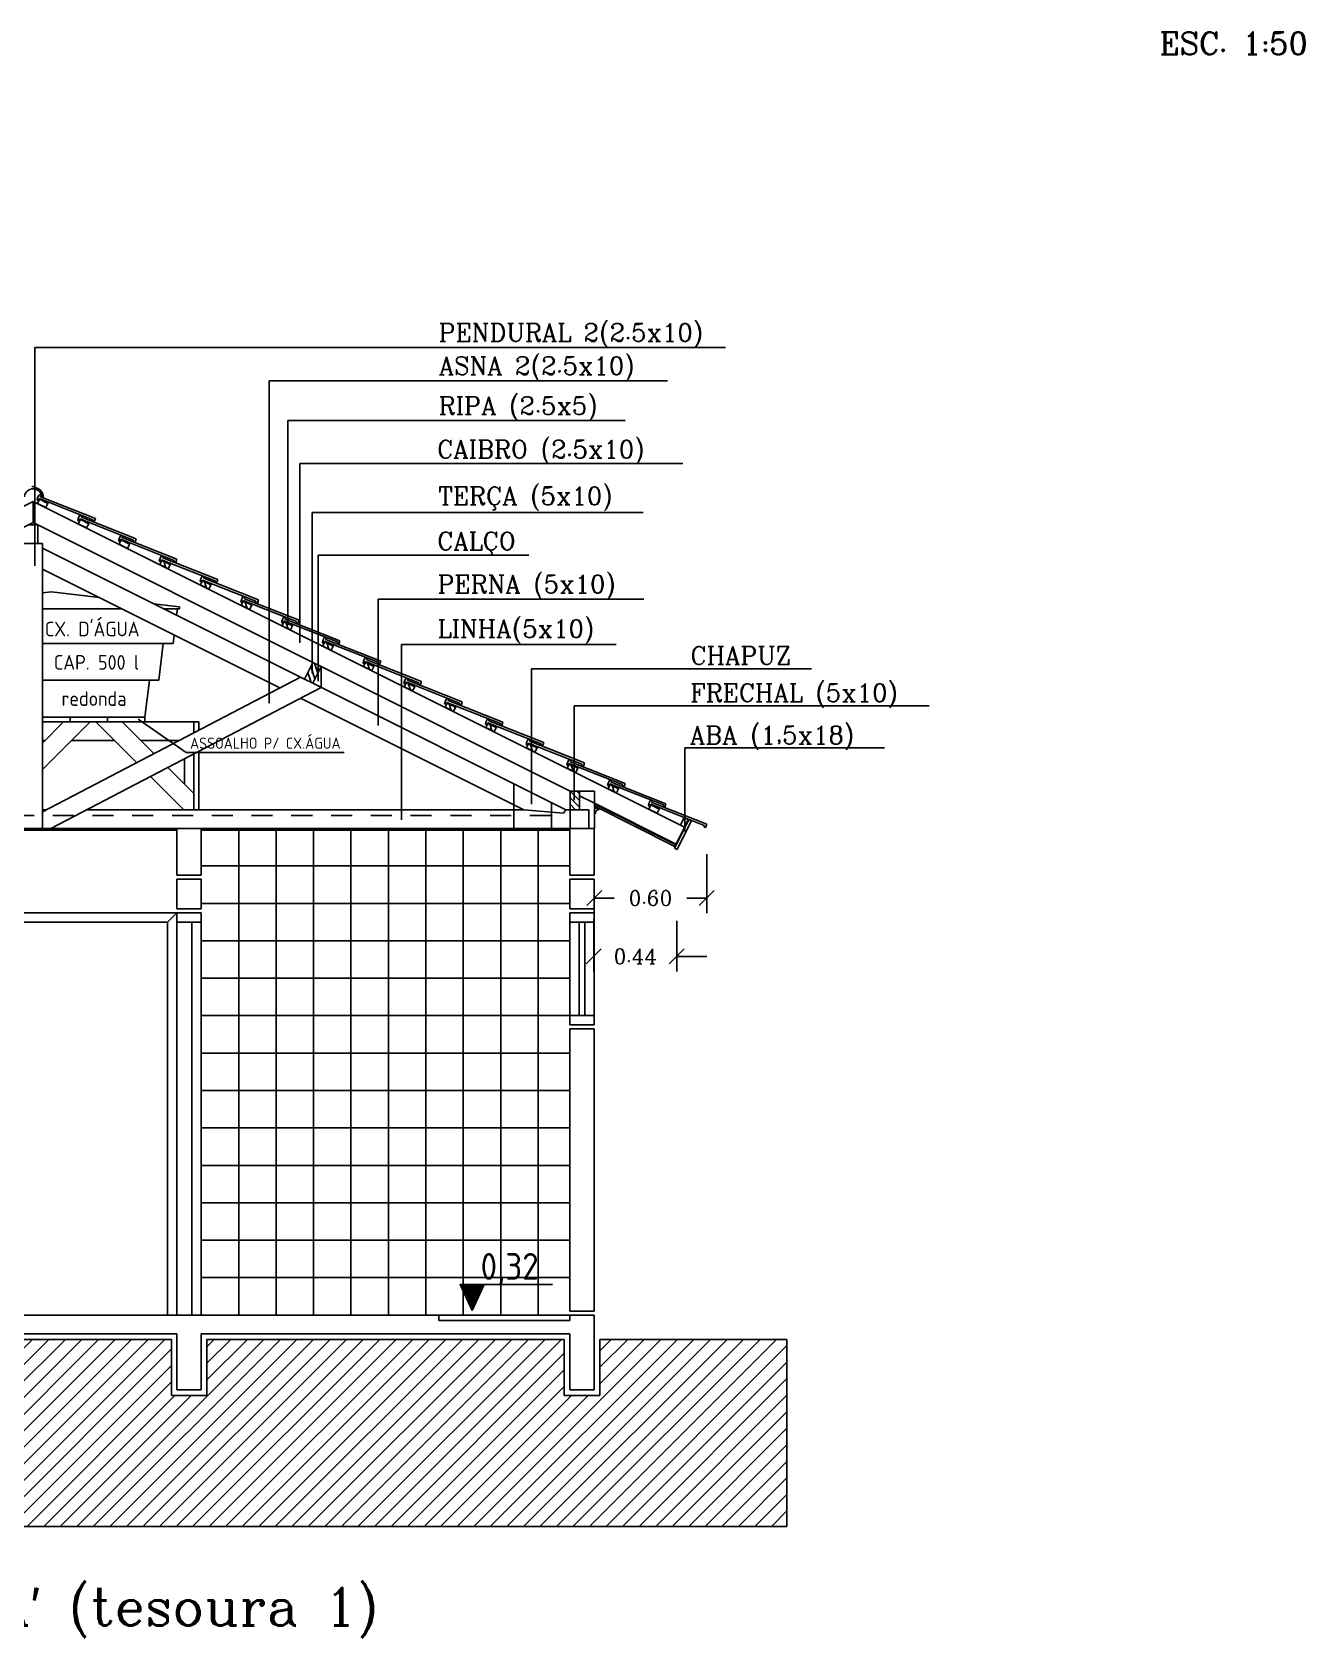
# Model space of a CAD drawing. Extents: x 121.8 to 221.5, y 86.6 to 106.4.
# Drawn here: x 196.8 to 203.6, y 86.78 to 95.36 of the extents above; entities that cross this region are included whole.
import ezdxf
from ezdxf.enums import TextEntityAlignment as Align

# ---------------------------------------------------------------- set-up
doc = ezdxf.new("R2010")
doc.units = 0
doc.header["$LTSCALE"] = 15
doc.linetypes.add('DASHED2', pattern=[0.375, 0.25, -0.125])
doc.layers.get('0').update_dxf_attribs({"linetype": 'CONTINUOUS'})
doc.layers.get('DEFPOINTS').update_dxf_attribs({"linetype": 'CONTINUOUS'})
for name, color, linetype in [('CONCRETO', 5, 'CONTINUOUS'), ('CORTETERRA', 244, 'CONTINUOUS'), ('COTAS', 244, 'CONTINUOUS'), ('JANELA', 5, 'CONTINUOUS'), ('MADEIRAME', 244, 'CONTINUOUS'), ('PAREDE', 7, 'CONTINUOUS'), ('PISO', 30, 'CONTINUOUS'), ('TELHADO', 20, 'CONTINUOUS'), ('TEXTO', 1, 'CONTINUOUS'), ('VISTAL', 30, 'CONTINUOUS'), ('VISTAP', 244, 'CONTINUOUS')]:
    doc.layers.add(name, color=color, linetype=linetype)
doc.styles.add('ROMANC', font='ROMANC.SHX')
doc.styles.get("Standard").update_dxf_attribs({"font": 'ISOCP'})
doc.dimstyles.get("Standard").update_dxf_attribs({"dimscale": 0.8, "dimtxt": 0.1, "dimasz": 0.1, "dimexe": 0.1, "dimexo": 0.95, "dimgap": 0.09, "dimtad": 0, "dimzin": 0, "dimtxsty": 'ROMANC', "dimblk1": 'OBLIQUE', "dimblk2": 'OBLIQUE', "dimsah": 1, "dimcen": 0.09, "dimclrt": 244, "dimaunit": 1, "dimazin": 3, "dimtfac": 1, "dimtofl": 0, "dimtmove": 0, "dimatfit": 3, "dimtolj": 1, "dimtzin": 0})

# ---------------------------------------------------------------- blocks, each defined once
blk = doc.blocks.new('*X4')
at = {"color": 0}
for p, q in [((191.8346, 96.81), (191.8357, 96.8112)), ((191.8352, 96.8088), (191.8375, 96.8112)), ((191.8357, 96.8076), (191.8392, 96.8112)), ((191.8363, 96.8064), (191.841, 96.8112)), ((191.8369, 96.8052), (191.8428, 96.8112)), ((191.8374, 96.804), (191.8445, 96.8112)), ((191.838, 96.8028), (191.8463, 96.8112)), ((191.8386, 96.8016), (191.8481, 96.8112)), ((191.8391, 96.8004), (191.8498, 96.8112)), ((191.8397, 96.7992), (191.8516, 96.8112)), ((191.8403, 96.798), (191.8534, 96.8112)), ((191.8408, 96.7968), (191.8551, 96.8112)), ((191.8414, 96.7956), (191.8569, 96.8112)), ((191.842, 96.7944), (191.8587, 96.8112)), ((191.8425, 96.7932), (191.8605, 96.8112)), ((191.8431, 96.792), (191.8622, 96.8112)), ((191.8436, 96.7908), (191.864, 96.8112)), ((191.8442, 96.7896), (191.8658, 96.8112)), ((191.8448, 96.7884), (191.8675, 96.8112)), ((191.8453, 96.7872), (191.8693, 96.8112)), ((191.8459, 96.786), (191.8711, 96.8112)), ((191.8465, 96.7848), (191.8728, 96.8112)), ((191.847, 96.7836), (191.8746, 96.8112)), ((191.8476, 96.7824), (191.8764, 96.8112)), ((191.8482, 96.7812), (191.8781, 96.8112)), ((191.8487, 96.78), (191.8799, 96.8112)), ((191.8493, 96.7788), (191.8817, 96.8112)), ((191.8499, 96.7776), (191.8834, 96.8112)), ((191.8504, 96.7764), (191.8852, 96.8112)), ((191.851, 96.7752), (191.887, 96.8112)), ((191.8516, 96.774), (191.8887, 96.8112)), ((191.8521, 96.7728), (191.8905, 96.8112)), ((191.8527, 96.7716), (191.8923, 96.8112)), ((191.8533, 96.7704), (191.894, 96.8112)), ((191.8538, 96.7692), (191.8958, 96.8112)), ((191.8544, 96.768), (191.8976, 96.8112)), ((191.855, 96.7668), (191.8972, 96.809)), ((191.8555, 96.7656), (191.8957, 96.8057)), ((191.8561, 96.7644), (191.8942, 96.8025)), ((191.8567, 96.7632), (191.8927, 96.7992)), ((191.8572, 96.762), (191.8913, 96.796)), ((191.8578, 96.7608), (191.8898, 96.7928)), ((191.8584, 96.7596), (191.8883, 96.7895)), ((191.8589, 96.7584), (191.8868, 96.7863)), ((191.8595, 96.7572), (191.8853, 96.783)), ((191.8601, 96.756), (191.8839, 96.7798)), ((191.8606, 96.7548), (191.8824, 96.7765)), ((191.8612, 96.7536), (191.8809, 96.7733)), ((191.8618, 96.7524), (191.8794, 96.77)), ((191.8623, 96.7512), (191.8779, 96.7668)), ((191.8629, 96.75), (191.8765, 96.7635)), ((191.8635, 96.7488), (191.875, 96.7603)), ((191.864, 96.7476), (191.8735, 96.757)), ((191.8646, 96.7464), (191.872, 96.7538)), ((191.8652, 96.7452), (191.8705, 96.7505)), ((191.8657, 96.744), (191.8691, 96.7473)), ((191.8663, 96.7428), (191.8676, 96.744))]:
    blk.add_line(p, q, dxfattribs=at)
blk = doc.blocks.new('*X7')
at = {"color": 0, "linetype": 'DASHED2'}
for p, q in [((144.7944, 79.1395), (144.7978, 79.143)), ((144.8082, 79.118), (144.8332, 79.143)), ((144.8436, 79.118), (144.8444, 79.1188))]:
    blk.add_line(p, q, dxfattribs=at)
blk = doc.blocks.new('*X8')
at = {"color": 0, "linetype": 'DASHED2'}
for p, q in [((146.4352, 78.9772), (146.4741, 79.0161)), ((146.4352, 79.0126), (146.4388, 79.0161)), ((146.4352, 78.9419), (146.4852, 78.9919)), ((146.4448, 78.9161), (146.4852, 78.9565)), ((146.4802, 78.9161), (146.4852, 78.9212))]:
    blk.add_line(p, q, dxfattribs=at)
blk = doc.blocks.new('*X5')
at = {"color": 0, "linetype": 'DASHED2'}
for p, q in [((144.1572, 77.7245), (144.1722, 77.7395)), ((144.1572, 77.6892), (144.2072, 77.7392)), ((144.1572, 77.6538), (144.2072, 77.7038)), ((144.1782, 77.6395), (144.2072, 77.6685))]:
    blk.add_line(p, q, dxfattribs=at)
blk = doc.blocks.new('_OBLIQUE')
at = {"color": 0, "linetype": 'BYBLOCK'}
blk.add_line((-0.5, -0.5), (0.5, 0.5), dxfattribs=at)
blk = doc.blocks.new('*D28')
at = {"color": 0, "linetype": 'BYBLOCK'}
for p, q in [((200.4075, 90.9701), (200.4075, 90.6544)), ((199.8064, 90.7464), (199.8064, 90.6544)), ((199.8064, 90.7344), (199.913, 90.7344)), ((200.4075, 90.7344), (200.3008, 90.7344))]:
    blk.add_line(p, q, dxfattribs=at)
at = {"layer": 'DEFPOINTS', "color": 0, "linetype": 'BYBLOCK'}
for p in [(200.4075, 91.1301), (199.8064, 90.9064), (200.4075, 90.7344)]:
    blk.add_point(p, dxfattribs=at)
at = {"color": 0, "linetype": 'BYBLOCK', "xscale": 0.08000000000000002, "yscale": 0.08000000000000002, "zscale": 0.08000000000000002, "rotation": 180}
blk.add_blockref('_OBLIQUE', (199.8064, 90.7344), dxfattribs=at)
at = {"color": 0, "linetype": 'BYBLOCK', "xscale": 0.08000000000000002, "yscale": 0.08000000000000002, "zscale": 0.08000000000000002}
blk.add_blockref('_OBLIQUE', (200.4075, 90.7344), dxfattribs=at)
at = {"color": 244, "linetype": 'BYBLOCK', "insert": (200.1069, 90.7344), "char_height": 0.08, "attachment_point": 5, "style": 'ROMANC'}
blk.add_mtext('\\A1;0.60', dxfattribs=at)
blk = doc.blocks.new('*D29')
at = {"color": 0, "linetype": 'BYBLOCK'}
for p, q in [((199.804, 90.6241), (199.804, 90.3428)), ((200.2474, 90.6131), (200.2474, 90.3428)), ((199.804, 90.4228), (199.804, 90.4228)), ((200.2474, 90.4228), (200.4074, 90.4228))]:
    blk.add_line(p, q, dxfattribs=at)
at = {"layer": 'DEFPOINTS', "color": 0, "linetype": 'BYBLOCK'}
for p in [(199.804, 90.7841), (200.2474, 90.7731), (200.2474, 90.4228)]:
    blk.add_point(p, dxfattribs=at)
at = {"color": 0, "linetype": 'BYBLOCK', "xscale": 0.08000000000000002, "yscale": 0.08000000000000002, "zscale": 0.08000000000000002}
blk.add_blockref('_OBLIQUE', (199.804, 90.4228), dxfattribs=at)
at = {"color": 0, "linetype": 'BYBLOCK', "xscale": 0.08000000000000002, "yscale": 0.08000000000000002, "zscale": 0.08000000000000002, "rotation": 180}
blk.add_blockref('_OBLIQUE', (200.2474, 90.4228), dxfattribs=at)
at = {"color": 244, "linetype": 'BYBLOCK', "insert": (200.0257, 90.4228), "char_height": 0.08, "attachment_point": 5, "style": 'ROMANC'}
blk.add_mtext('\\A1;0.44', dxfattribs=at)
blk = doc.blocks.new('*X86')
at = {"color": 0, "linetype": 'CONTINUOUS'}
for p, q in [((192.7708, 82.9041), (193.7046, 83.8379)), ((192.7708, 82.9925), (193.6162, 83.8379)), ((192.7708, 83.0809), (193.5278, 83.8379)), ((192.7708, 83.1693), (193.4394, 83.8379)), ((192.7708, 83.2577), (193.351, 83.8379)), ((192.7708, 83.3461), (193.2626, 83.8379)), ((192.7708, 83.4345), (193.1742, 83.8379)), ((192.7708, 83.5229), (193.0859, 83.8379)), ((192.7708, 83.6112), (192.9975, 83.8379)), ((192.7708, 83.6996), (192.9091, 83.8379)), ((192.7708, 83.788), (192.8207, 83.8379)), ((192.793, 82.8379), (193.7708, 83.8157)), ((193.3233, 82.8379), (194.3233, 83.8379)), ((193.4117, 82.8379), (194.4117, 83.8379)), ((193.5001, 82.8379), (194.5001, 83.8379)), ((193.5885, 82.8379), (194.5885, 83.8379)), ((193.6768, 82.8379), (194.6768, 83.8379)), ((193.7652, 82.8379), (194.7652, 83.8379)), ((193.8536, 82.8379), (194.8536, 83.8379)), ((193.942, 82.8379), (194.942, 83.8379)), ((193.9608, 83.5638), (194.2349, 83.8379)), ((193.9608, 83.6522), (194.1465, 83.8379)), ((193.9608, 83.7406), (194.0581, 83.8379)), ((193.9608, 83.829), (193.9697, 83.8379)), ((194.0304, 82.8379), (195.0304, 83.8379)), ((194.1188, 82.8379), (195.1188, 83.8379)), ((194.2072, 82.8379), (195.2072, 83.8379)), ((194.2956, 82.8379), (195.2956, 83.8379)), ((194.384, 82.8379), (195.384, 83.8379)), ((194.4723, 82.8379), (195.4723, 83.8379)), ((194.5607, 82.8379), (195.5607, 83.8379)), ((194.6491, 82.8379), (195.6491, 83.8379)), ((194.7375, 82.8379), (195.7375, 83.8379)), ((194.8259, 82.8379), (195.8259, 83.8379)), ((194.9143, 82.8379), (195.9143, 83.8379)), ((195.0027, 82.8379), (196.0027, 83.8379)), ((195.0911, 82.8379), (196.0911, 83.8379)), ((195.1794, 82.8379), (196.1794, 83.8379)), ((195.2678, 82.8379), (196.2678, 83.8379)), ((195.3562, 82.8379), (196.3562, 83.8379)), ((195.4446, 82.8379), (196.4446, 83.8379)), ((195.533, 82.8379), (196.5108, 83.8157)), ((196.0633, 82.8379), (197.0633, 83.8379)), ((196.1517, 82.8379), (197.1517, 83.8379)), ((196.2401, 82.8379), (197.2401, 83.8379)), ((196.3285, 82.8379), (197.3285, 83.8379)), ((196.4169, 82.8379), (197.4169, 83.8379)), ((196.5053, 82.8379), (197.5053, 83.8379)), ((196.5937, 82.8379), (197.5408, 83.785)), ((196.7008, 83.5638), (196.9749, 83.8379)), ((196.7008, 83.6522), (196.8866, 83.8379)), ((196.7008, 83.7405), (196.7982, 83.8379)), ((196.7008, 83.8289), (196.7098, 83.8379)), ((197.0356, 82.8379), (198.0356, 83.8379)), ((197.124, 82.8379), (198.124, 83.8379)), ((197.2124, 82.8379), (198.2124, 83.8379)), ((197.3008, 82.8379), (198.3008, 83.8379)), ((197.3892, 82.8379), (198.3892, 83.8379)), ((197.4775, 82.8379), (198.4775, 83.8379)), ((197.5659, 82.8379), (198.5659, 83.8379)), ((197.6543, 82.8379), (198.6543, 83.8379)), ((197.7308, 83.7983), (197.7704, 83.8379)), ((197.7308, 83.7099), (197.8588, 83.8379)), ((197.7308, 83.6215), (197.9472, 83.8379)), ((197.7427, 82.8379), (198.7427, 83.8379)), ((197.8311, 82.8379), (198.8311, 83.8379)), ((197.9195, 82.8379), (198.9195, 83.8379)), ((198.0079, 82.8379), (199.0079, 83.8379)), ((198.0963, 82.8379), (199.0963, 83.8379)), ((198.1846, 82.8379), (199.1846, 83.8379)), ((198.273, 82.8379), (199.273, 83.8379)), ((198.3614, 82.8379), (199.3614, 83.8379)), ((198.4498, 82.8379), (199.4498, 83.8379)), ((198.5382, 82.8379), (199.5382, 83.8379)), ((198.6266, 82.8379), (199.6266, 83.8379)), ((198.715, 82.8379), (199.6408, 83.7637)), ((199.1569, 82.8379), (200.1569, 83.8379)), ((199.2453, 82.8379), (200.2453, 83.8379)), ((199.3337, 82.8379), (200.3337, 83.8379)), ((199.4221, 82.8379), (200.4221, 83.8379)), ((199.5105, 82.8379), (200.5105, 83.8379)), ((199.5989, 82.8379), (200.5989, 83.8379)), ((199.6873, 82.8379), (200.6873, 83.8379)), ((199.7756, 82.8379), (200.7756, 83.8379)), ((199.8308, 83.7769), (199.8918, 83.8379)), ((199.8308, 83.6886), (199.9801, 83.8379)), ((199.8308, 83.6002), (200.0685, 83.8379)), ((199.864, 82.8379), (200.8308, 83.8047)), ((192.8813, 82.8379), (193.7708, 83.7274)), ((195.6214, 82.8379), (196.5108, 83.7273)), ((196.682, 82.8379), (197.5408, 83.6967)), ((198.8034, 82.8379), (199.6408, 83.6753)), ((199.9524, 82.8379), (200.8308, 83.7163)), ((192.9697, 82.8379), (193.7708, 83.639)), ((195.7098, 82.8379), (196.5108, 83.6389)), ((196.7704, 82.8379), (197.5408, 83.6083)), ((198.8918, 82.8379), (199.6408, 83.5869)), ((200.0408, 82.8379), (200.8308, 83.6279)), ((193.0581, 82.8379), (193.7708, 83.5506)), ((193.1465, 82.8379), (193.8465, 83.5379)), ((193.2349, 82.8379), (193.9349, 83.5379)), ((195.7982, 82.8379), (196.5108, 83.5505)), ((195.8866, 82.8379), (196.5866, 83.5379)), ((195.9749, 82.8379), (196.6749, 83.5379)), ((196.8588, 82.8379), (197.5588, 83.5379)), ((196.9472, 82.8379), (197.6472, 83.5379)), ((198.9801, 82.8379), (199.6801, 83.5379)), ((199.0685, 82.8379), (199.7685, 83.5379)), ((200.1292, 82.8379), (200.8308, 83.5395)), ((200.2176, 82.8379), (200.8308, 83.4511)), ((200.306, 82.8379), (200.8308, 83.3627)), ((200.3944, 82.8379), (200.8308, 83.2743)), ((200.4827, 82.8379), (200.8308, 83.186)), ((200.5711, 82.8379), (200.8308, 83.0976)), ((200.6595, 82.8379), (200.8308, 83.0092)), ((200.7479, 82.8379), (200.8308, 82.9208))]:
    blk.add_line(p, q, dxfattribs=at)
blk = doc.blocks.new('A$CF1D2')
at = {"layer": 'TEXTO', "color": 1, "ltscale": 0.3, "style": 'ROMANC'}
blk.add_text('ESC. 1:50', height=0.12, dxfattribs=at).set_placement((0.0157, 0.005))

msp = doc.modelspace()

# ---------------------------------------------------------------- linework, layer by layer
at = {"layer": 'CONCRETO', "color": 5}
for p, q in [((197.5764, 90.8564), (197.5764, 91.1064)), ((197.5764, 91.1064), (197.7064, 91.1064)), ((197.7064, 90.8564), (197.7064, 91.1064)), ((199.6764, 90.8564), (199.6764, 91.1064)), ((199.6764, 91.1064), (199.8064, 91.1064)), ((199.8064, 90.8564), (199.8064, 91.1064)), ((197.5764, 90.8564), (197.7064, 90.8564)), ((199.6764, 90.8564), (199.8064, 90.8564)), ((197.5764, 90.6564), (197.7064, 90.6564)), ((197.5764, 90.6564), (197.5764, 90.6064)), ((197.7064, 90.6564), (197.7064, 90.6064)), ((199.6764, 90.6564), (199.8064, 90.6564)), ((199.6764, 90.6564), (199.6764, 90.6064)), ((199.8064, 90.6564), (199.8064, 90.6064)), ((197.5764, 90.6064), (197.7064, 90.6064)), ((199.6764, 90.6064), (199.8064, 90.6064)), ((199.6764, 90.1064), (199.8064, 90.1064)), ((199.6764, 90.0564), (199.6764, 90.1064)), ((199.8064, 90.0564), (199.8064, 90.1064)), ((199.6764, 90.0564), (199.8064, 90.0564)), ((193.8064, 88.5064), (198.9764, 88.5064)), ((198.9764, 88.5064), (198.9764, 88.4764)), ((198.9764, 88.4764), (199.6764, 88.4764)), ((199.6764, 88.5064), (199.6764, 88.4764)), ((199.6764, 88.5064), (199.8064, 88.5064)), ((199.8064, 88.5064), (199.8064, 88.1064)), ((196.6764, 88.4064), (197.5764, 88.4064)), ((197.5764, 88.4064), (197.5764, 88.1064)), ((197.7064, 88.4064), (197.7064, 88.1064)), ((197.7064, 88.4064), (199.6764, 88.4064)), ((199.6764, 88.4064), (199.6764, 88.1064)), ((199.6764, 88.3564), (199.6764, 88.1064)), ((197.5764, 88.1064), (197.7064, 88.1064)), ((199.6764, 88.1064), (199.8064, 88.1064))]:
    msp.add_line(p, q, dxfattribs=at)
at = {"layer": 'CONCRETO', "color": 6}
msp.add_line((197.5764, 90.6764), (197.7064, 90.6764), dxfattribs=at)
at = {"layer": 'CORTETERRA', "color": 244}
for p, q in [((196.7064, 88.3764), (197.5464, 88.3764)), ((197.5464, 88.3764), (197.5464, 88.0764)), ((197.7364, 88.3764), (197.7364, 88.0764)), ((197.7364, 88.3764), (199.6464, 88.3764)), ((199.6464, 88.3764), (199.6464, 88.0764)), ((199.8364, 88.3764), (199.8364, 88.0764)), ((199.8364, 88.3764), (200.8364, 88.3764)), ((200.8364, 88.3764), (200.8364, 87.3764)), ((197.5464, 88.0764), (197.7364, 88.0764)), ((199.6464, 88.0764), (199.8364, 88.0764)), ((192.7764, 87.3764), (200.8364, 87.3764))]:
    msp.add_line(p, q, dxfattribs=at)
at = {"layer": 'JANELA', "color": 244}
for p, q in [((196.6764, 90.6564), (197.5764, 90.6564)), ((197.5264, 90.6064), (197.5764, 90.6564)), ((197.5764, 90.6564), (197.5764, 88.5064)), ((196.7264, 90.6064), (197.5264, 90.6064)), ((197.5264, 90.6064), (197.5264, 88.5064))]:
    msp.add_line(p, q, dxfattribs=at)
at = {"layer": 'JANELA', "color": 5}
for p, q in [((197.5764, 90.6064), (197.5764, 88.5064)), ((199.6764, 90.6064), (199.6764, 90.1064)), ((199.8064, 90.6064), (199.8064, 90.1064))]:
    msp.add_line(p, q, dxfattribs=at)
at = {"layer": 'JANELA', "color": 1}
for p, q in [((197.6564, 90.6064), (197.6564, 88.5064)), ((197.7064, 90.6064), (197.7064, 88.5064)), ((199.7264, 90.6064), (199.7264, 90.1064)), ((199.7564, 90.6064), (199.7564, 90.1064))]:
    msp.add_line(p, q, dxfattribs=at)
at = {"layer": 'MADEIRAME', "color": 30, "linetype": 'CONTINUOUS'}
for p, q in [((196.8575, 91.1957), (198.2362, 91.9156)), ((196.9031, 91.1067), (198.3465, 91.8604))]:
    msp.add_line(p, q, dxfattribs=at)
at = {"layer": 'PAREDE', "color": 6, "linetype": 'CONTINUOUS'}
msp.add_line((199.7275, 91.3067), (199.8075, 91.3067), dxfattribs=at)
at = {"layer": 'PAREDE', "color": 6}
for p, q in [((199.8075, 91.1067), (199.8075, 91.3067)), ((199.6775, 91.1067), (199.6775, 91.2067)), ((197.5764, 90.6764), (197.5764, 90.8364)), ((197.5764, 90.8364), (197.7064, 90.8364)), ((197.7064, 90.6764), (197.7064, 90.8364)), ((199.6764, 90.6764), (199.6764, 90.8364)), ((199.6764, 90.8364), (199.8064, 90.8364)), ((199.8064, 90.6764), (199.8064, 90.8364)), ((199.6764, 90.6764), (199.8064, 90.6764)), ((199.6764, 88.5264), (199.6764, 90.0364)), ((199.6764, 90.0364), (199.8064, 90.0364)), ((199.8064, 88.5264), (199.8064, 90.0364)), ((199.6764, 88.5264), (199.8064, 88.5264))]:
    msp.add_line(p, q, dxfattribs=at)
at = {"layer": 'PISO', "color": 30, "linetype": 'CONTINUOUS'}
for p, q in [((196.8166, 93.6768), (196.8166, 92.5107)), ((198.0685, 91.7754), (198.0685, 93.4994)), ((197.3695, 91.6906), (197.6255, 91.5119)), ((197.6255, 91.5119), (198.4708, 91.5119))]:
    msp.add_line(p, q, dxfattribs=at)
at = {"layer": 'PISO', "color": 30}
for p, q in [((197.9064, 91.0967), (197.9064, 88.5064)), ((198.1064, 91.0967), (198.1064, 88.5064)), ((198.3064, 91.0967), (198.3064, 88.5064)), ((198.5064, 91.0967), (198.5064, 88.5064)), ((198.7064, 91.0967), (198.7064, 88.5064)), ((198.9064, 91.0967), (198.9064, 88.5064)), ((199.1064, 91.0967), (199.1064, 88.5064)), ((199.3064, 91.0967), (199.3064, 88.5064)), ((199.5064, 91.0967), (199.5064, 88.5064)), ((197.7064, 90.9064), (199.6764, 90.9064)), ((197.7064, 90.7064), (199.6764, 90.7064)), ((197.7064, 90.5064), (199.6764, 90.5064)), ((197.7064, 90.3064), (199.6764, 90.3064)), ((197.7064, 90.1064), (199.6764, 90.1064)), ((197.7064, 89.9064), (199.6764, 89.9064)), ((197.7064, 89.7064), (199.6764, 89.7064)), ((197.7064, 89.5064), (199.6764, 89.5064)), ((197.7064, 89.3064), (199.6764, 89.3064)), ((197.7064, 89.1064), (199.6764, 89.1064)), ((197.7064, 88.9064), (199.6764, 88.9064)), ((197.7064, 88.7064), (199.6764, 88.7064)), ((198.9764, 88.5064), (199.6764, 88.5064))]:
    msp.add_line(p, q, dxfattribs=at)
at = {"layer": 'TEXTO', "color": 30, "linetype": 'CONTINUOUS'}
for p, q in [((200.5072, 93.6768), (196.8166, 93.6768)), ((200.1978, 93.4994), (198.0685, 93.4994)), ((199.9717, 93.2861), (198.1695, 93.2861)), ((198.1695, 92.1932), (198.1695, 93.2861)), ((200.2798, 93.0578), (198.2327, 93.0578)), ((198.2327, 92.0985), (198.2327, 93.0578)), ((200.0687, 92.7949), (198.299, 92.7949)), ((198.299, 91.9357), (198.299, 92.7949)), ((199.4577, 92.5666), (198.3307, 92.5666)), ((198.3307, 91.8936), (198.3307, 92.5666)), ((200.0707, 92.3314), (198.6524, 92.3314)), ((198.6524, 91.6565), (198.6524, 92.3314)), ((199.9243, 92.0893), (198.7756, 92.0893)), ((198.7756, 91.1519), (198.7756, 92.0893)), ((200.9668, 91.9604), (199.4717, 91.9604)), ((199.4717, 91.9604), (199.4717, 91.2367)), ((201.5955, 91.7621), (199.7, 91.7621)), ((199.7, 91.7621), (199.7, 91.2576)), ((200.2909, 91.5384), (200.2909, 91.091)), ((201.3574, 91.5384), (200.2909, 91.5384))]:
    msp.add_line(p, q, dxfattribs=at)
at = {"layer": 'TEXTO', "color": 1}
for p, q in [((199.0891, 88.6688), (199.1543, 88.5304)), ((199.0891, 88.6688), (199.5836, 88.6688)), ((199.1543, 88.5304), (199.2175, 88.6692))]:
    msp.add_line(p, q, dxfattribs=at)
at = {"layer": 'VISTAL', "color": 30}
for p, q in [((193.3262, 91.1129), (196.8075, 92.8535)), ((200.2887, 91.1129), (196.8075, 92.8535)), ((196.8575, 91.1067), (196.8575, 92.6292)), ((199.6539, 91.2067), (198.3023, 91.8825)), ((199.3775, 91.2331), (198.2372, 91.8033)), ((199.3775, 91.3449), (199.3775, 91.1067)), ((199.5775, 91.2449), (199.5775, 91.1067)), ((200.244, 91.0235), (199.8075, 91.2417)), ((196.8786, 91.2067), (196.8575, 91.2067)), ((196.8786, 91.2067), (196.8575, 91.2067)), ((199.3775, 91.2067), (197.0946, 91.2067)), ((199.6775, 91.2067), (199.7275, 91.2067))]:
    msp.add_line(p, q, dxfattribs=at)
at = {"layer": 'VISTAL', "color": 30, "linetype": 'CONTINUOUS'}
for p, q in [((196.8075, 92.7417), (196.8075, 92.8535)), ((195.3126, 91.9943), (196.8075, 92.7417)), ((198.3023, 91.9943), (196.8075, 92.7417)), ((198.2576, 91.9049), (196.8575, 92.6049)), ((198.1268, 91.8585), (196.8575, 92.4931)), ((199.6775, 91.3067), (198.3471, 91.9719)), ((198.3471, 91.9719), (198.3471, 91.8601)), ((200.2887, 91.1129), (200.244, 91.0235))]:
    msp.add_line(p, q, dxfattribs=at)
at = {"layer": 'VISTAL', "linetype": 'CONTINUOUS'}
for p, q in [((196.8575, 91.6767), (197.6925, 91.6767)), ((196.8575, 91.5632), (196.971, 91.6767)), ((196.8575, 91.4217), (197.1124, 91.6767)), ((197.0054, 91.6767), (197.0054, 91.7017)), ((197.3607, 91.4585), (197.1425, 91.6767)), ((197.2054, 91.6767), (197.2054, 91.7017)), ((197.4536, 91.507), (197.2839, 91.6767)), ((197.4054, 91.6767), (197.4054, 91.7017)), ((197.6675, 91.6187), (197.6675, 91.6767)), ((197.6925, 91.6317), (197.6925, 91.6767)), ((196.8575, 91.5767), (196.8711, 91.5767)), ((197.0125, 91.5767), (197.2425, 91.5767)), ((197.3839, 91.5767), (197.5872, 91.5767)), ((197.6175, 91.3432), (197.6175, 91.4797)), ((197.6675, 91.2067), (197.6675, 91.5058)), ((197.6925, 91.2067), (197.6925, 91.5189)), ((197.6675, 91.2932), (197.5277, 91.4329)), ((197.6125, 91.2067), (197.4348, 91.3844))]:
    msp.add_line(p, q, dxfattribs=at)
at = {"layer": 'VISTAL', "color": 30, "linetype": 'DASHED2', "ltscale": 0.1}
for p, q in [((199.3775, 91.2331), (199.4303, 91.2067)), ((199.8075, 91.2417), (199.7275, 91.2817)), ((199.642, 91.1878), (199.4303, 91.2067)), ((199.7775, 91.2067), (199.7275, 91.2067)), ((199.7775, 91.2067), (199.7775, 91.1067))]:
    msp.add_line(p, q, dxfattribs=at)
at = {"layer": 'VISTAP', "color": 30, "linetype": 'CONTINUOUS'}
for p, q in [((196.8052, 92.9344), (196.8024, 92.9298)), ((196.8052, 92.9344), (196.8111, 92.9344)), ((196.8111, 92.9344), (196.8137, 92.9298)), ((196.8288, 92.8613), (196.8316, 92.8734)), ((196.8341, 92.8592), (196.8288, 92.8613)), ((196.8316, 92.8734), (196.8401, 92.8904)), ((196.8413, 92.8696), (196.8341, 92.8592)), ((196.8401, 92.8904), (196.8494, 92.8871)), ((197.1267, 92.7568), (196.8413, 92.8696)), ((196.8494, 92.8871), (196.8481, 92.8791)), ((196.8481, 92.8791), (197.1406, 92.7635)), ((196.8548, 92.8781), (196.8629, 92.8749)), ((197.0466, 92.7524), (197.0494, 92.7645)), ((197.0494, 92.7645), (197.0579, 92.7815)), ((197.0579, 92.7815), (197.0672, 92.7782)), ((197.0672, 92.7782), (197.0659, 92.7702)), ((197.0659, 92.7702), (197.3584, 92.6546)), ((197.1406, 92.7635), (197.1348, 92.7447)), ((197.0519, 92.7503), (197.0466, 92.7524)), ((197.0591, 92.7607), (197.0519, 92.7503)), ((197.3445, 92.6479), (197.0591, 92.7607)), ((197.1272, 92.7478), (197.1267, 92.7568)), ((197.1348, 92.7447), (197.1272, 92.7478)), ((196.8575, 92.6292), (196.7575, 92.6292)), ((197.2644, 92.6435), (197.2672, 92.6556)), ((197.2697, 92.6414), (197.2644, 92.6435)), ((197.2672, 92.6556), (197.2757, 92.6726)), ((197.2768, 92.6518), (197.2697, 92.6414)), ((197.2757, 92.6726), (197.285, 92.6693)), ((197.5623, 92.539), (197.2768, 92.6518)), ((197.285, 92.6693), (197.2837, 92.6613)), ((197.2837, 92.6613), (197.5762, 92.5457)), ((197.345, 92.6389), (197.3445, 92.6479)), ((197.3526, 92.6358), (197.345, 92.6389)), ((197.3584, 92.6546), (197.3526, 92.6358)), ((197.4822, 92.5346), (197.485, 92.5467)), ((197.4875, 92.5325), (197.4822, 92.5346)), ((197.485, 92.5467), (197.4935, 92.5637)), ((197.4946, 92.5429), (197.4875, 92.5325)), ((197.4935, 92.5637), (197.5028, 92.5604)), ((197.7801, 92.4301), (197.4946, 92.5429)), ((197.5028, 92.5604), (197.5015, 92.5524)), ((197.5015, 92.5524), (197.794, 92.4368)), ((197.5628, 92.53), (197.5623, 92.539)), ((197.5704, 92.5269), (197.5628, 92.53)), ((197.5762, 92.5457), (197.5704, 92.5269)), ((197.7, 92.4257), (197.7027, 92.4378)), ((197.7053, 92.4236), (197.7, 92.4257)), ((197.7027, 92.4378), (197.7112, 92.4548)), ((197.7124, 92.434), (197.7053, 92.4236)), ((197.7112, 92.4548), (197.7206, 92.4515)), ((197.9979, 92.3212), (197.7124, 92.434)), ((197.7206, 92.4515), (197.7193, 92.4435)), ((197.7193, 92.4435), (198.0118, 92.3279)), ((197.7806, 92.4211), (197.7801, 92.4301)), ((197.7882, 92.418), (197.7806, 92.4211)), ((197.794, 92.4368), (197.7882, 92.418)), ((196.9054, 92.3718), (196.8575, 92.3661)), ((196.9054, 92.3718), (197.1603, 92.3417)), ((197.9205, 92.3289), (197.929, 92.3459)), ((197.929, 92.3459), (197.9384, 92.3426)), ((197.9384, 92.3426), (197.937, 92.3346)), ((197.937, 92.3346), (198.2295, 92.219)), ((196.8575, 92.2809), (196.9054, 92.2809)), ((197.282, 92.2809), (196.9054, 92.2809)), ((197.4529, 92.3072), (197.5878, 92.2913)), ((197.5902, 92.2809), (197.5056, 92.2809)), ((197.579, 92.2809), (197.5748, 92.2463)), ((197.5878, 92.2913), (197.5893, 92.2904)), ((197.5893, 92.2904), (197.5901, 92.2892)), ((197.5901, 92.2892), (197.5902, 92.288)), ((197.5902, 92.288), (197.5902, 92.2869)), ((197.5902, 92.2869), (197.5902, 92.2861)), ((197.5902, 92.2861), (197.5902, 92.2809)), ((197.9178, 92.3168), (197.9205, 92.3289)), ((197.9231, 92.3147), (197.9178, 92.3168)), ((197.9302, 92.3251), (197.9231, 92.3147)), ((198.2157, 92.2123), (197.9302, 92.3251)), ((197.9984, 92.3122), (197.9979, 92.3212)), ((198.006, 92.3091), (197.9984, 92.3122)), ((198.0118, 92.3279), (198.006, 92.3091)), ((198.1356, 92.2079), (198.1383, 92.22)), ((198.1409, 92.2058), (198.1356, 92.2079)), ((198.1383, 92.22), (198.1468, 92.237)), ((198.148, 92.2162), (198.1409, 92.2058)), ((198.1468, 92.237), (198.1562, 92.2337)), ((198.4335, 92.1034), (198.148, 92.2162)), ((198.1562, 92.2337), (198.1548, 92.2257)), ((198.1548, 92.2257), (198.4473, 92.1101)), ((198.2162, 92.2033), (198.2157, 92.2123)), ((198.2238, 92.2002), (198.2162, 92.2033)), ((198.2295, 92.219), (198.2238, 92.2002)), ((196.8575, 92.0951), (197.5562, 92.0951)), ((197.5036, 92.0947), (197.4795, 91.8984)), ((197.5618, 92.1409), (197.5562, 92.0951)), ((198.3534, 92.099), (198.3561, 92.1111)), ((198.3586, 92.0969), (198.3534, 92.099)), ((198.3561, 92.1111), (198.3646, 92.1281)), ((198.3658, 92.1073), (198.3586, 92.0969)), ((198.3646, 92.1281), (198.374, 92.1249)), ((198.6513, 91.9945), (198.3658, 92.1073)), ((198.374, 92.1249), (198.3726, 92.1168)), ((198.3726, 92.1168), (198.6651, 92.0012)), ((198.434, 92.0944), (198.4335, 92.1034)), ((198.4416, 92.0913), (198.434, 92.0944)), ((198.4473, 92.1101), (198.4416, 92.0913)), ((198.5712, 91.9901), (198.5739, 92.0023)), ((198.5739, 92.0023), (198.5824, 92.0192)), ((198.5836, 91.9984), (198.5764, 91.988)), ((198.5824, 92.0192), (198.5918, 92.016)), ((198.8691, 91.8856), (198.5836, 91.9984)), ((198.5918, 92.016), (198.5904, 92.0079)), ((198.5904, 92.0079), (198.8829, 91.8923)), ((198.6518, 91.9855), (198.6513, 91.9945)), ((198.6651, 92.0012), (198.6594, 91.9824)), ((198.5764, 91.988), (198.5712, 91.9901)), ((198.6594, 91.9824), (198.6518, 91.9855)), ((198.7917, 91.8934), (198.8002, 91.9103)), ((198.8002, 91.9103), (198.8096, 91.9071)), ((198.8096, 91.9071), (198.8082, 91.899)), ((196.8575, 91.8984), (197.4795, 91.8984)), ((197.4294, 91.8977), (197.4054, 91.7017)), ((198.7889, 91.8812), (198.7917, 91.8934)), ((198.7942, 91.8791), (198.7889, 91.8812)), ((198.8014, 91.8895), (198.7942, 91.8791)), ((199.0869, 91.7767), (198.8014, 91.8895)), ((198.8082, 91.899), (199.1007, 91.7834)), ((198.8696, 91.8766), (198.8691, 91.8856)), ((198.8772, 91.8735), (198.8696, 91.8766)), ((198.8829, 91.8923), (198.8772, 91.8735)), ((199.0067, 91.7723), (199.0095, 91.7845)), ((199.012, 91.7702), (199.0067, 91.7723)), ((199.0095, 91.7845), (199.018, 91.8015)), ((199.0192, 91.7806), (199.012, 91.7702)), ((199.018, 91.8015), (199.0273, 91.7982)), ((199.3046, 91.6678), (199.0192, 91.7806)), ((199.0273, 91.7982), (199.026, 91.7901)), ((199.026, 91.7901), (199.3185, 91.6745)), ((199.0874, 91.7677), (199.0869, 91.7767)), ((199.095, 91.7646), (199.0874, 91.7677)), ((199.1007, 91.7834), (199.095, 91.7646)), ((196.8575, 91.7017), (197.4054, 91.7017)), ((199.2245, 91.6634), (199.2273, 91.6756)), ((199.2298, 91.6613), (199.2245, 91.6634)), ((199.2273, 91.6756), (199.2358, 91.6926)), ((199.237, 91.6717), (199.2298, 91.6613)), ((199.2358, 91.6926), (199.2451, 91.6893)), ((199.5224, 91.5589), (199.237, 91.6717)), ((199.2451, 91.6893), (199.2438, 91.6812)), ((199.2438, 91.6812), (199.5363, 91.5656)), ((199.3052, 91.6588), (199.3046, 91.6678)), ((199.3128, 91.6557), (199.3052, 91.6588)), ((199.3185, 91.6745), (199.3128, 91.6557)), ((199.4423, 91.5545), (199.4451, 91.5667)), ((199.4451, 91.5667), (199.4536, 91.5837)), ((199.4548, 91.5628), (199.4476, 91.5524)), ((199.4536, 91.5837), (199.4629, 91.5804)), ((199.7402, 91.45), (199.4548, 91.5628)), ((199.4629, 91.5804), (199.4616, 91.5723)), ((199.4616, 91.5723), (199.7541, 91.4567)), ((199.5363, 91.5656), (199.5306, 91.5468)), ((199.4476, 91.5524), (199.4423, 91.5545)), ((199.523, 91.5499), (199.5224, 91.5589)), ((199.5306, 91.5468), (199.523, 91.5499)), ((199.6601, 91.4456), (199.6629, 91.4578)), ((199.6654, 91.4435), (199.6601, 91.4456)), ((199.6629, 91.4578), (199.6714, 91.4748)), ((199.6726, 91.4539), (199.6654, 91.4435)), ((199.6714, 91.4748), (199.6807, 91.4715)), ((199.958, 91.3411), (199.6726, 91.4539)), ((199.6807, 91.4715), (199.6794, 91.4635)), ((199.6794, 91.4635), (199.9719, 91.3478)), ((199.7407, 91.441), (199.7402, 91.45)), ((199.7483, 91.4379), (199.7407, 91.441)), ((199.7541, 91.4567), (199.7483, 91.4379)), ((199.8779, 91.3367), (199.8807, 91.3489)), ((199.8832, 91.3346), (199.8779, 91.3367)), ((199.8807, 91.3489), (199.8892, 91.3659)), ((199.8904, 91.345), (199.8832, 91.3346)), ((199.8892, 91.3659), (199.8985, 91.3626)), ((200.1758, 91.2322), (199.8904, 91.345)), ((199.8985, 91.3626), (199.8972, 91.3546)), ((199.8972, 91.3546), (200.1897, 91.239)), ((199.9585, 91.3321), (199.958, 91.3411)), ((199.9661, 91.329), (199.9585, 91.3321)), ((199.9719, 91.3478), (199.9661, 91.329)), ((200.0957, 91.2278), (200.0985, 91.24)), ((200.101, 91.2257), (200.0957, 91.2278)), ((200.0985, 91.24), (200.107, 91.257)), ((200.1082, 91.2361), (200.101, 91.2257)), ((200.107, 91.257), (200.1163, 91.2537)), ((200.3936, 91.1233), (200.1082, 91.2361)), ((200.1163, 91.2537), (200.115, 91.2457)), ((200.115, 91.2457), (200.4075, 91.1301)), ((200.1763, 91.2232), (200.1758, 91.2322)), ((200.1839, 91.2201), (200.1763, 91.2232)), ((200.1897, 91.239), (200.1839, 91.2201)), ((199.833, 91.2125), (199.833, 91.2076)), ((200.3114, 91.1522), (200.2361, 91.0007)), ((200.3248, 91.1455), (200.2495, 90.9934)), ((200.3114, 91.1522), (200.3248, 91.1455)), ((196.6775, 91.1067), (197.5775, 91.1067)), ((196.6775, 91.0967), (197.5775, 91.0967)), ((197.7075, 91.1067), (199.6775, 91.1067)), ((197.7075, 91.0967), (199.6775, 91.0967)), ((200.3941, 91.1143), (200.3936, 91.1233)), ((200.4017, 91.1112), (200.3941, 91.1143)), ((200.4075, 91.1301), (200.4017, 91.1112)), ((200.2361, 91.0007), (200.2495, 90.994)), ((200.2422, 91.0199), (200.2377, 91.0109))]:
    msp.add_line(p, q, dxfattribs=at)
at = {"layer": 'VISTAP', "linetype": 'CONTINUOUS'}
for p, q in [((196.7825, 92.7292), (196.8325, 92.7292)), ((196.8325, 92.7292), (196.8325, 92.6292)), ((198.3471, 91.9719), (198.3023, 91.9943)), ((198.3023, 91.8825), (198.2576, 91.9049)), ((199.7275, 91.3067), (199.6775, 91.3067))]:
    msp.add_line(p, q, dxfattribs=at)
at = {"layer": 'VISTAP'}
for p, q in [((199.6775, 91.3067), (199.6775, 91.2067)), ((199.7275, 91.2067), (199.7275, 91.3067))]:
    msp.add_line(p, q, dxfattribs=at)
at = {"layer": 'VISTAP', "color": 30, "linetype": 'DASHED2'}
for p, q in [((199.8089, 91.2253), (199.8133, 91.2343)), ((199.808, 91.2125), (199.808, 91.1875)), ((199.833, 91.2125), (199.808, 91.2125)), ((199.808, 91.1875), (199.8129, 91.1875))]:
    msp.add_line(p, q, dxfattribs=at)
at = {"layer": 'VISTAP', "color": 30}
for p, q in [((200.2377, 91.0109), (199.8089, 91.2253)), ((200.2422, 91.0199), (199.8133, 91.2343)), ((199.6775, 91.2067), (199.6539, 91.2067))]:
    msp.add_line(p, q, dxfattribs=at)
at = {"layer": 'VISTAP', "color": 30, "linetype": 'DASHED2', "ltscale": 0.03}
msp.add_line((193.9375, 91.1767), (199.6775, 91.1767), dxfattribs=at)
at = {"layer": 'VISTAP', "color": 30, "linetype": 'DASHED2', "ltscale": 0.1}
for p, q in [((199.3775, 91.2067), (199.4303, 91.2067)), ((199.6539, 91.2067), (199.642, 91.1878))]:
    msp.add_line(p, q, dxfattribs=at)
at = {"layer": 'VISTAP', "color": 30, "linetype": 'CONTINUOUS'}
for points in [[(196.8759, 92.8214), (196.8871, 92.8438), (196.8423, 92.8661), (196.8312, 92.8438)], [(197.0937, 92.7125), (197.1049, 92.7349), (197.0601, 92.7572), (197.049, 92.7349)], [(197.3115, 92.6036), (197.3227, 92.626), (197.2779, 92.6483), (197.2668, 92.626)], [(197.5293, 92.4947), (197.5404, 92.5171), (197.4957, 92.5394), (197.4845, 92.5171)], [(197.7471, 92.3858), (197.7582, 92.4082), (197.7135, 92.4305), (197.7023, 92.4082)], [(197.9649, 92.2769), (197.976, 92.2993), (197.9313, 92.3216), (197.9201, 92.2993)], [(198.1826, 92.168), (198.1938, 92.1904), (198.1491, 92.2127), (198.1379, 92.1904)], [(198.4004, 92.0591), (198.4116, 92.0815), (198.3669, 92.1038), (198.3557, 92.0815)], [(198.6182, 91.9502), (198.6294, 91.9726), (198.5847, 91.9949), (198.5735, 91.9726)], [(198.836, 91.8413), (198.8472, 91.8637), (198.8025, 91.886), (198.7913, 91.8637)], [(199.0538, 91.7324), (199.065, 91.7548), (199.0203, 91.7771), (199.0091, 91.7548)], [(199.2716, 91.6235), (199.2828, 91.6459), (199.2381, 91.6683), (199.2269, 91.6459)], [(199.4894, 91.5146), (199.5006, 91.537), (199.4559, 91.5594), (199.4447, 91.537)], [(199.7072, 91.4057), (199.7184, 91.4281), (199.6737, 91.4505), (199.6625, 91.4281)], [(199.925, 91.2968), (199.9362, 91.3192), (199.8915, 91.3416), (199.8803, 91.3192)], [(200.1428, 91.1879), (200.154, 91.2103), (200.1092, 91.2327), (200.0981, 91.2103)], [(200.2668, 91.1249), (200.2892, 91.1137), (200.3092, 91.1537), (200.2868, 91.1649)]]:
    msp.add_lwpolyline(points, close=True, dxfattribs=at)
at = {"layer": 'VISTAP', "linetype": 'CONTINUOUS'}
for points in [[(198.3023, 91.9943), (198.2576, 91.9049)], [(198.3023, 91.8825), (198.3471, 91.9719)]]:
    msp.add_lwpolyline(points, dxfattribs=at)
at = {"layer": 'VISTAP', "color": 30, "linetype": 'CONTINUOUS'}
for radius, start, end in [(0.0471, 3.72307, 175.8786), (0.0551, 359.84861, 83.93054)]:
    msp.add_arc((196.8079, 92.8751), radius, start, end, dxfattribs=at)
at = {"layer": 'VISTAP', "color": 30, "linetype": 'DASHED2'}
msp.add_arc((199.833, 91.1875), 0.0201, 90, 180, dxfattribs=at)

# ---------------------------------------------------------------- block references
at = {"layer": 'CORTETERRA', "color": 244, "linetype": 'CONTINUOUS'}
msp.add_blockref('*X86', (0.0055, 4.5385), dxfattribs=at)
at = {"layer": 'TELHADO', "color": 30, "linetype": 'CONTINUOUS'}
msp.add_blockref('A$CF1D2', (202.8118, 95.2373), dxfattribs=at)
at = {"layer": 'TEXTO', "color": 1, "xscale": 2, "yscale": 2, "zscale": 2}
msp.add_blockref('*X4', (-184.5791, -104.9536), dxfattribs=at)
at = {"layer": 'VISTAP', "color": 30, "linetype": 'CONTINUOUS', "xscale": -1, "rotation": 333.4349}
for p in [(291.6545, -43.0247), (291.8723, -43.1336), (292.0901, -43.2425), (292.3079, -43.3513), (292.5257, -43.4602), (292.7435, -43.5691), (292.9613, -43.678), (293.1791, -43.7869), (293.3969, -43.8958), (293.6147, -44.0047), (293.8325, -44.1136), (294.0503, -44.2225)]:
    msp.add_blockref('*X7', p, dxfattribs=at)
at = {"layer": 'VISTAP', "linetype": 'CONTINUOUS', "xscale": -1, "rotation": 333.4349}
msp.add_blockref('*X8', (293.9855, -44.1901), dxfattribs=at)
at = {"layer": 'VISTAP', "linetype": 'DASHED2', "xscale": -1}
msp.add_blockref('*X5', (343.8847, 13.5673), dxfattribs=at)

# ---------------------------------------------------------------- texts
at = {"layer": 'COTAS', "color": 244, "linetype": 'CONTINUOUS', "style": 'ROMANC'}
msp.add_text('LINHA(5x10)', height=0.096, dxfattribs=at).set_placement((198.9696, 92.1263))
at = {"layer": 'TEXTO', "color": 244, "linetype": 'CONTINUOUS', "style": 'ROMANC'}
for s, p in [('PENDURAL 2(2.5x10)', (198.9752, 93.7089)), ('ASNA 2(2.5x10)', (198.9752, 93.5314)), ('RIPA (2.5x5)', (198.9752, 93.3181)), ('CAIBRO (2.5x10)', (198.9667, 93.085)), ('TERÇA (5x10)', (198.9729, 92.8358)), ('CALÇO', (198.967, 92.5947)), ('PERNA (5x10)', (198.9689, 92.3646)), ('CHAPUZ', (200.3201, 91.9824)), ('FRECHAL (5x10)', (200.3201, 91.784)), ('ABA (1,5x18)', (200.3171, 91.558))]:
    msp.add_text(s, height=0.096, dxfattribs=at).set_placement(p)
at = {"layer": 'TEXTO', "color": 30, "linetype": 'CONTINUOUS'}
for s, p in [("CX. D'ÁGUA ", (197.1458, 92.1851)), ('CAP. 500 l', (197.1462, 91.9944)), ('redonda', (197.1333, 91.8009))]:
    msp.add_text(s, height=0.078, dxfattribs=at).set_placement(p, align=Align.MIDDLE)
at = {"layer": 'TEXTO', "color": 244, "linetype": 'CONTINUOUS'}
msp.add_text('ASSOALHO P/ CX.ÁGUA', height=0.06, dxfattribs=at).set_placement((198.0487, 91.5721), align=Align.MIDDLE)
at = {"layer": 'TEXTO', "color": 1}
msp.add_text('0,32', height=0.1431, dxfattribs=at).set_placement((199.1991, 88.6948))
at = {"layer": 'TEXTO', "color": 5, "ltscale": 0.3, "style": 'ROMANC'}
msp.add_text("CORTE AA' (tesoura 1)", height=0.2, dxfattribs=at).set_placement((195.4082, 86.8478))

# ---------------------------------------------------------------- dimensions: what is measured, and where the dimension line sits
at = {"layer": 'COTAS', "color": 244}
for base, p1, p2, picture, middle in [((200.4075, 90.7344), (199.8064, 90.9064), (200.4075, 91.1301), '*D28', (200.1069, 90.7344)), ((200.2474, 90.4228), (199.804, 90.7841), (200.2474, 90.7731), '*D29', (200.0257, 90.4228))]:
    dim = msp.add_linear_dim(base=base, p1=p1, p2=p2, dimstyle='STANDARD', override={"dimexo": 0.2, "dimaunit": 1}, dxfattribs=at)
    dim.commit()
    dim.dimension.update_dxf_attribs({"geometry": picture, "text_midpoint": middle})

doc.saveas('drawing.dxf')
